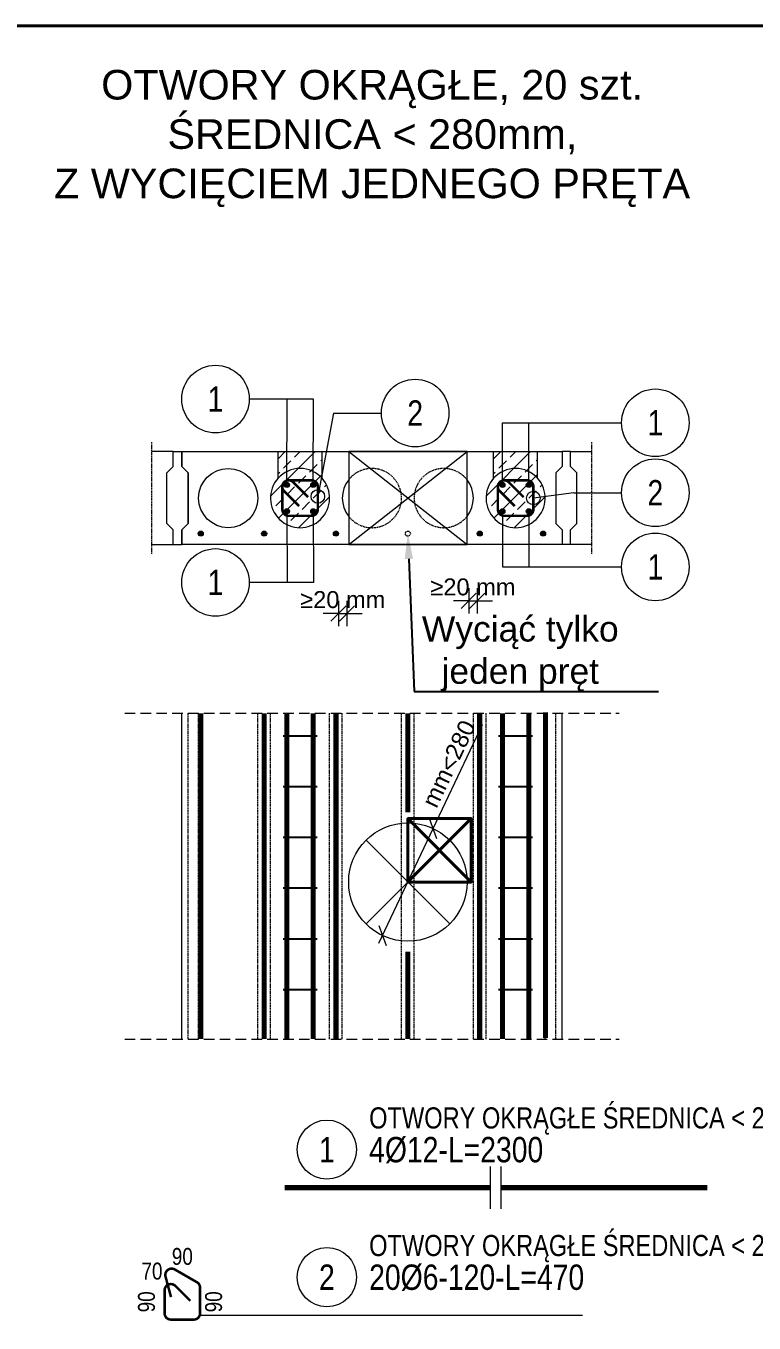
# Model space of a CAD drawing. Header units: millimetres. Extents: x 647 to 146539, y -131215 to 59.
# Drawn here: x 90365 to 92088, y -30166 to -27098 of the extents above; entities that cross this region are included whole.
import ezdxf
from ezdxf import colors
from ezdxf.entities.mleader import LeaderData, LeaderLine
from ezdxf.enums import TextEntityAlignment as Align
from ezdxf.math import Vec2, Vec3

# ---------------------------------------------------------------- set-up
doc = ezdxf.new("R2010")
doc.units = ezdxf.units.MM
doc.linetypes.add('DASHED', pattern=[0.75, 0.5, -0.25])
doc.layers.get('Defpoints').update_dxf_attribs({"color": 2, "lineweight": 50})
for name, color, linetype, lineweight in [('e-cad_cienkie', 4, 'Continuous', 9), ('e-cad_opisy', 2, 'Continuous', 18), ('e-cad_prety_przekroj', 4, 'Continuous', 9), ('e-cad_prety_widok', 1, 'Continuous', 40), ('e-cad_strzemiona', 6, 'Continuous', 25), ('G-Bloki', 221, 'Continuous', 5), ('G-Cienka', 4, 'Continuous', 9), ('G-Elementy konstrukcyjne', 1, 'Continuous', 40), ('G-Kreskowanie', 9, 'Continuous', 5), ('G-Obrys', 3, 'Continuous', 20), ('G-Opisy', 2, 'Continuous', 18), ('G-Przerywana', 8, 'DASHED', 15), ('G-Ramka', 5, 'Continuous', 40), ('G-Wymiary', 4, 'Continuous', 9)]:
    doc.layers.add(name, color=color, linetype=linetype, lineweight=lineweight)
doc.layers.add('e-cad_rzutnie', color=61, linetype='Continuous', lineweight=5, plot=False)
doc.styles.add('Arial-GG', font='arial.ttf')
doc.styles.add('e-cad_1', font='arial.ttf')
doc.dimstyles.new('e-cad_1_20_[mm]', dxfattribs={"dimscale": 20, "dimtxt": 2, "dimasz": 1.8, "dimexe": 1.5, "dimexo": 0, "dimgap": 0.6, "dimtad": 1, "dimdec": 1, "dimrnd": 1, "dimtxsty": 'Arial-GG', "dimblk": 'OBLIQUE', "dimcen": 0, "dimdle": 1, "dimclrd": 4, "dimclre": 4, "dimclrt": 7, "dimadec": 1, "dimazin": 0, "dimtfac": 1, "dimtdec": 1, "dimtix": 1, "dimtmove": 0, "dimatfit": 2, "dimfxl": 1.5, "dimfxlon": 1, "dimlwd": -1, "dimlwe": -1, "dimarcsym": 0})

# ---------------------------------------------------------------- blocks, each defined once
blk = doc.blocks.new('_Oblique')
at = {"color": 0, "linetype": 'ByBlock', "lineweight": -2}
blk.add_line((-0.5, -0.5), (0.5, 0.5), dxfattribs=at)
blk = doc.blocks.new('*D732')
at = {"layer": 'Defpoints', "color": 0, "ltscale": 5, "transparency": 16777216}
for p in [(91104.5, -28298.9), (91124.5, -28298.9), (91124.5, -28487.8)]:
    blk.add_point(p, dxfattribs=at)
at = {"layer": 'G-Wymiary', "color": 4, "ltscale": 5, "transparency": 16777216}
for p, q in [((91104.5, -28457.8), (91104.5, -28517.8)), ((91124.5, -28457.8), (91124.5, -28517.8)), ((91104.5, -28487.8), (91068.5, -28487.8)), ((91104.5, -28487.8), (91124.5, -28487.8)), ((91124.5, -28487.8), (91160.5, -28487.8))]:
    blk.add_line(p, q, dxfattribs=at)
at = {"layer": 'G-Wymiary', "color": 4, "ltscale": 5, "transparency": 16777216, "xscale": 36, "yscale": 36, "zscale": 36}
blk.add_blockref('_Oblique', (91104.5, -28487.8), dxfattribs=at)
at = {"layer": 'G-Wymiary', "color": 4, "ltscale": 5, "transparency": 16777216, "xscale": 36, "yscale": 36, "zscale": 36, "rotation": 180}
blk.add_blockref('_Oblique', (91124.5, -28487.8), dxfattribs=at)
at = {"layer": 'G-Wymiary', "color": 7, "ltscale": 5, "transparency": 16777216, "insert": (91114.5, -28455.3), "char_height": 40, "attachment_point": 5, "style": 'Arial-GG'}
blk.add_mtext('≥20 mm', dxfattribs=at)
blk = doc.blocks.new('e-cad_ZelbetOpisNiezliczalny_1P')
at = {"layer": 'e-cad_cienkie'}
blk.add_circle((4, 0), 4, dxfattribs=at)
at = {"layer": 'e-cad_opisy', "ltscale": 0.04, "style": 'e-cad_1', "width": 0.8}
for tag, p in [('OPIS', (-1, 1)), ('UWAGI', (-1, -3))]:
    blk.add_attdef(tag, text='', height=2, dxfattribs=at).set_placement(p, align=Align.RIGHT)
blk.add_attdef('NR', text='', height=3, dxfattribs=at).set_placement((4, 0), align=Align.MIDDLE_CENTER)
blk = doc.blocks.new('*D733')
at = {"layer": 'Defpoints', "color": 0, "ltscale": 5, "transparency": 16777216}
for p in [(91412.5, -28298.9), (91432.5, -28298.9), (91432.5, -28457.8)]:
    blk.add_point(p, dxfattribs=at)
at = {"layer": 'G-Wymiary', "color": 4, "ltscale": 5, "transparency": 16777216}
for p, q in [((91412.5, -28427.8), (91412.5, -28487.8)), ((91432.5, -28427.8), (91432.5, -28487.8)), ((91412.5, -28457.8), (91376.5, -28457.8)), ((91412.5, -28457.8), (91432.5, -28457.8)), ((91432.5, -28457.8), (91468.5, -28457.8))]:
    blk.add_line(p, q, dxfattribs=at)
at = {"layer": 'G-Wymiary', "color": 4, "ltscale": 5, "transparency": 16777216, "xscale": 36, "yscale": 36, "zscale": 36}
blk.add_blockref('_Oblique', (91412.5, -28457.8), dxfattribs=at)
at = {"layer": 'G-Wymiary', "color": 4, "ltscale": 5, "transparency": 16777216, "xscale": 36, "yscale": 36, "zscale": 36, "rotation": 180}
blk.add_blockref('_Oblique', (91432.5, -28457.8), dxfattribs=at)
at = {"layer": 'G-Wymiary', "color": 7, "ltscale": 5, "transparency": 16777216, "insert": (91422.5, -28425.3), "char_height": 40, "attachment_point": 5, "style": 'Arial-GG'}
blk.add_mtext('≥20 mm', dxfattribs=at)
blk = doc.blocks.new('e-cad_ZelbetOpis_7')
blk.add_circle((5, 4.5), 3.5)
at = {"layer": 'e-cad_opisy', "style": 'e-cad_1', "width": 0.8}
blk.add_attdef('NR', text='', height=3, dxfattribs=at).set_placement((5, 3), align=Align.CENTER)
for tag, p in [('OPIS_1', (10, 3)), ('UWAGI', (10, -6))]:
    blk.add_attdef(tag, p, '', height=3, dxfattribs=at)
at = {"layer": 'e-cad_opisy', "style": 'e-cad_1', "width": 0.8, "flags": 1}
for tag, p in [('SREDNICA', (0, -15)), ('DLUGOSC', (0, -20)), ('SZT', (0, -25)), ('GATUNEK_STALI', (0, -30)), ('KLASA_STALI', (0, -35)), ('OPIS_2', (0, -40)), ('KOD', (0, -50)), ('HAK_1', (0, -55)), ('HAK_2', (0, -60)), ('A', (0, -65)), ('B', (0, -70)), ('C', (0, -75)), ('D', (0, -80)), ('E', (0, -85)), ('F', (0, -90)), ('R', (0, -95)), ('HAK_1_DLUGOSC', (0, -100)), ('HAK_2_DLUGOSC', (0, -105)), ('KIERUNEK', (0, -110))]:
    blk.add_attdef(tag, p, '', height=3, dxfattribs=at)
at = {"layer": 'e-cad_rzutnie', "style": 'e-cad_1', "width": 0.8}
blk.add_attdef('POZYCJA', (10, 7), '', height=2.5, dxfattribs=at)
blk = doc.blocks.new('*D737')
at = {"layer": 'Defpoints', "color": 0, "ltscale": 0.8, "transparency": 16777216}
for p in [(91328.6, -28996.7), (91208.4, -29249.6)]:
    blk.add_point(p, dxfattribs=at)
at = {"layer": 'G-Cienka', "color": 4, "ltscale": 0.8, "transparency": 16777216}
for p, q in [((91328.6, -28996.7), (91445.5, -28750.4)), ((91199.8, -29267.6), (91328.6, -28996.7))]:
    blk.add_line(p, q, dxfattribs=at)
at = {"layer": 'G-Cienka', "color": 4, "ltscale": 0.8, "transparency": 16777216, "xscale": 36, "yscale": 36, "zscale": 36}
for p, rotation in [((91328.6, -28996.7), 64.59060238532597), ((91208.4, -29249.6), 244.590602385326)]:
    blk.add_blockref('_Oblique', p, dxfattribs=dict(at, rotation=rotation))
at = {"layer": 'G-Cienka', "color": 7, "ltscale": 0.8, "transparency": 16777216, "insert": (91365.5, -28843.4), "char_height": 40, "attachment_point": 5, "rotation": 64.5906, "style": 'Arial-GG'}
blk.add_mtext('mm<280', dxfattribs=at)
blk = doc.blocks.new('*U171')
at = {"ltscale": 2}
blk.add_point((75, 75), dxfattribs=at)
at = {"layer": 'G-Elementy konstrukcyjne', "ltscale": 10}
blk.add_lwpolyline([(0, 0), (150, 0), (150, 150), (0, 150)], close=True, dxfattribs=at)
for points in [[(0, 150), (150, 0)], [(0, 0.5), (150, 150)]]:
    blk.add_lwpolyline(points, dxfattribs=at)
blk = doc.blocks.new('*U651')
at = {"layer": 'G-Ramka', "color": 5}
blk.add_lwpolyline([(25, 282), (25, 5), (561.23, 5), (561.23, 282)], close=True, dxfattribs=at)

msp = doc.modelspace()

# ---------------------------------------------------------------- hatches: boundary and pattern name
at = {"layer": 'e-cad_prety_przekroj', "ltscale": 0.8}
h = msp.add_hatch(color=256, dxfattribs=at)
edge = h.paths.add_edge_path()
edge.add_arc((90982.28, -28183.72), 6, 0, 360)
h = msp.add_hatch(color=256, dxfattribs=at)
edge = h.paths.add_edge_path()
edge.add_arc((91044.68, -28183.72), 6, 0, 360)
h = msp.add_hatch(color=256, dxfattribs=at)
edge = h.paths.add_edge_path()
edge.add_arc((91492.28, -28183.72), 6, 0, 360)
h = msp.add_hatch(color=256, dxfattribs=at)
edge = h.paths.add_edge_path()
edge.add_arc((91554.68, -28183.72), 6, 0, 360)
h = msp.add_hatch(color=256, dxfattribs=at)
edge = h.paths.add_edge_path()
edge.add_arc((90982.28, -28246.12), 6, 0, 360)
h = msp.add_hatch(color=256, dxfattribs=at)
edge = h.paths.add_edge_path()
edge.add_arc((91044.68, -28246.12), 6, 0, 360)
h = msp.add_hatch(color=256, dxfattribs=at)
edge = h.paths.add_edge_path()
edge.add_arc((91492.28, -28246.12), 6, 0, 360)
h = msp.add_hatch(color=256, dxfattribs=at)
edge = h.paths.add_edge_path()
edge.add_arc((91554.68, -28246.12), 6, 0, 360)
at = {"layer": 'G-Kreskowanie', "ltscale": 5}
h = msp.add_hatch(dxfattribs=at)
h.set_pattern_fill('ANSI33', color=256, scale=200, style=0)
h.set_pattern_definition([(45, (-1576754.997, 681666.945), (-35.355339, 35.355339), []), (45, (-1576719.64, 681666.945), (-35.355339, 35.355339), [25, -12.5])])
h.paths.add_polyline_path([(90961.48, -28168.06), (90961.48, -28104.92), (91065.48, -28104.92), (91065.48, -28168.06, -2.2473365)])
h = msp.add_hatch(dxfattribs=at)
h.set_pattern_fill('ANSI33', color=256, scale=200, style=0)
h.set_pattern_definition([(45, (-1576244.997, 681666.945), (-35.355339, 35.355339), []), (45, (-1576209.64, 681666.945), (-35.355339, 35.355339), [25, -12.5])])
h.paths.add_polyline_path([(91471.48, -28168.06, 2.2473365), (91575.48, -28168.06), (91575.48, -28104.92), (91471.48, -28104.92), (91471.48, -28168.06)])
at = {"layer": 'G-Obrys'}
for points in [[(90784.48, -28298.92, 1), (90772.48, -28298.92, 1)], [(90934.48, -28298.92, 1), (90922.48, -28298.92, 1)], [(91104.48, -28298.92, 1), (91092.48, -28298.92, 1)], [(91444.48, -28298.92, 1), (91432.48, -28298.92, 1)], [(91594.48, -28298.92, 1), (91582.48, -28298.92, 1)]]:
    msp.add_hatch(color=256, dxfattribs=at).paths.add_polyline_path(points)

# ---------------------------------------------------------------- linework, layer by layer
at = {"layer": 'e-cad_cienkie', "ltscale": 0.8}
for p, q in [((91092.69, -28013.72), (91055.48, -28211.02)), ((91660.97, -28202.34), (91565.48, -28214.92))]:
    msp.add_line(p, q, dxfattribs=at)
for points in [[(91045.03, -27980.85), (90893.4, -27980.85), (90893.4, -27980.85)], [(90982.28, -28183.72), (90982.63, -27980.85)], [(91044.68, -28183.72), (91045.03, -27980.85)], [(91092.69, -28013.72), (91205.8, -28013.72), (91205.8, -28013.72)], [(91492.28, -28036.88), (91774.08, -28036.88), (91774.08, -28036.88)], [(91492.28, -28183.72), (91492.28, -28036.88)], [(91554.68, -28183.72), (91554.68, -28036.88)], [(91660.97, -28202.34), (91774.08, -28202.34), (91774.08, -28202.34)], [(90982.28, -28241.03), (90982.63, -28414.53)], [(91044.68, -28241.03), (91045.03, -28414.53)], [(91492.28, -28246.12), (91492.28, -28377.67)], [(91554.68, -28246.12), (91554.68, -28377.67)], [(91492.28, -28377.67), (91774.08, -28377.67), (91774.08, -28377.67)], [(91045.03, -28414.53), (90893.4, -28414.53), (90893.4, -28414.53)], [(91464.44, -29896.04), (91464.44, -29796.04)], [(91489.44, -29896.04), (91489.44, -29796.04)], [(90776.94, -30147.78), (91682.09, -30147.78)]]:
    msp.add_lwpolyline(points, dxfattribs=at)
for centre in [(91055.48, -28211.02), (91565.48, -28214.92)]:
    msp.add_circle(centre, 16, dxfattribs=at)
at = {"layer": 'e-cad_prety_przekroj', "ltscale": 0.8}
for centre in [(90982.28, -28183.72), (91044.68, -28183.72), (91492.28, -28183.72), (91554.68, -28183.72), (90982.28, -28246.12), (91044.68, -28246.12), (91492.28, -28246.12), (91554.68, -28246.12)]:
    msp.add_circle(centre, 6, dxfattribs=at)
at = {"layer": 'e-cad_prety_widok', "ltscale": 0.8}
for points in [[(90976.94, -29846.04, 12, 12, 0), (91464.44, -29846.04, 0, 0, 0)], [(91489.44, -29846.04, 12, 12, 0), (91976.94, -29846.04, 0, 0, 0)]]:
    msp.add_lwpolyline(points, format="xyseb", dxfattribs=at)
at = {"layer": 'e-cad_strzemiona', "ltscale": 0.8}
for points in [[(91032.45, -28212.67, 6, 6, 0), (90997.09, -28177.32, 6, 6, 0.6681786), (90971.48, -28187.92, 6, 6, 0), (90971.48, -28241.92, 6, 6, 0.4142136), (90986.48, -28256.92, 6, 6, 0), (91040.48, -28256.92, 6, 6, 0.4142136), (91055.48, -28241.92, 6, 6, 0), (91055.48, -28187.92, 6, 6, 0.4142136), (91040.48, -28172.92, 6, 6, 0), (90986.48, -28172.92, 6, 6, 0.6681786), (90975.88, -28198.53, 6, 6, 0), (91011.23, -28233.88, 0, 0, 0)], [(91542.45, -28212.67, 6, 6, 0), (91507.09, -28177.32, 6, 6, 0.6681786), (91481.48, -28187.92, 6, 6, 0), (91481.48, -28241.92, 6, 6, 0.4142136), (91496.48, -28256.92, 6, 6, 0), (91550.48, -28256.92, 6, 6, 0.4142136), (91565.48, -28241.92, 6, 6, 0), (91565.48, -28187.92, 6, 6, 0.4142136), (91550.48, -28172.92, 6, 6, 0), (91496.48, -28172.92, 6, 6, 0.6681786), (91485.88, -28198.53, 6, 6, 0), (91521.23, -28233.88, 0, 0, 0)], [(90753.9, -30113.79, 6, 6, 0), (90718.54, -30078.44, 6, 6, 0.6681786), (90692.94, -30089.04, 6, 6, 0), (90692.94, -30143.04, 6, 6, 0.4142136), (90707.94, -30158.04, 6, 6, 0), (90761.94, -30158.04, 6, 6, 0.4142136), (90776.94, -30143.04, 6, 6, 0), (90776.94, -30082.7, 6, 6, 0.2679492), (90769.44, -30069.71, 6, 6, 0), (90717.18, -30039.54, 6, 6, 0.6681786), (90695.19, -30056.42, 6, 6, 0), (90708.13, -30104.71, 0, 0, 0)]]:
    msp.add_lwpolyline(points, format="xyseb", dxfattribs=at)
at = {"layer": 'e-cad_strzemiona', "ltscale": 5}
for points in [[(90973.28, -28777.14), (91053.68, -28777.14)], [(91483.28, -28777.14), (91563.68, -28777.14)], [(90973.28, -28897.14), (91053.68, -28897.14)], [(91483.28, -28897.14), (91563.68, -28897.14)], [(90973.28, -29017.14), (91053.68, -29017.14)], [(91483.28, -29017.14), (91563.68, -29017.14)], [(90973.28, -29137.14), (91053.68, -29137.14)], [(91483.28, -29137.14), (91563.68, -29137.14)], [(90973.28, -29257.14), (91053.68, -29257.14)], [(91483.28, -29257.14), (91563.68, -29257.14)], [(90973.28, -29377.14), (91053.68, -29377.14)], [(91483.28, -29377.14), (91563.68, -29377.14)]]:
    msp.add_lwpolyline(points, dxfattribs=at)
at = {"layer": 'G-Cienka', "ltscale": 0.8}
for p, q in [((90713.48, -28104.92), (90733.48, -28104.92)), ((91128.48, -28324.92), (91408.48, -28104.92)), ((91128.48, -28104.92), (91408.48, -28324.92)), ((91653.48, -28104.92), (91633.48, -28104.92)), ((90713.48, -28324.56), (90733.48, -28324.56)), ((91653.48, -28324.56), (91633.48, -28324.56)), ((91169.49, -29024.12), (91367.48, -29222.11)), ((91169.49, -29222.11), (91367.48, -29024.12))]:
    msp.add_line(p, q, dxfattribs=at)
at = {"layer": 'G-Cienka', "ltscale": 5}
msp.add_line((91471.48, -28104.92), (91575.48, -28104.92), dxfattribs=at)
msp.add_lwpolyline([(91128.48, -28324.92), (91408.48, -28324.92), (91408.48, -28104.92), (91128.48, -28104.92)], close=True, dxfattribs=at)
at = {"layer": 'G-Cienka', "ltscale": 0.8}
msp.add_circle((91268.48, -29123.12), 140, dxfattribs=at)
at = {"layer": 'G-Cienka', "ltscale": 5}
for centre in [(91013.48, -28214.92), (91523.48, -28214.92)]:
    msp.add_arc(centre, 70, 42.02463, 137.97537, dxfattribs=at)
at = {"layer": 'G-Elementy konstrukcyjne', "linetype": 'DASHED', "ltscale": 15, "const_width": 12}
for points in [[(91593.95, -28721.56), (91593.95, -29491.96)], [(90778.48, -28724.04), (90778.48, -29494.44)], [(90928.48, -28724.04), (90928.48, -29494.44)], [(91098.48, -28724.04), (91098.48, -29494.44)], [(91438.48, -28724.04), (91438.48, -29494.44)]]:
    msp.add_lwpolyline(points, dxfattribs=at)
at = {"layer": 'G-Elementy konstrukcyjne', "ltscale": 15, "const_width": 12}
for points in [[(90982.28, -28724.04), (90982.28, -29494.44)], [(91044.68, -28724.04), (91044.68, -29494.44)], [(91492.28, -28724.04), (91492.28, -29494.44)], [(91554.68, -28724.04), (91554.68, -29494.44)]]:
    msp.add_lwpolyline(points, dxfattribs=at)
at = {"layer": 'G-Elementy konstrukcyjne', "linetype": 'DASHED', "ltscale": 15}
for points in [[(91268.48, -28724.04, 12, 12, 0), (91268.48, -28958.12, 0, 0, 0)], [(91268.48, -29288.12, 12, 12, 0), (91268.48, -29494.44, 0, 0, 0)]]:
    msp.add_lwpolyline(points, format="xyseb", dxfattribs=at)
at = {"layer": 'G-Obrys', "ltscale": 2}
for p, q in [((90961.48, -28168.06), (90961.48, -28104.92)), ((91065.48, -28168.06), (91065.48, -28104.92)), ((91471.48, -28168.06), (91471.48, -28104.92)), ((91575.48, -28168.06), (91575.48, -28104.92)), ((90733.48, -29494.44), (90733.48, -28724.04)), ((91633.48, -29494.44), (91633.48, -28724.04))]:
    msp.add_line(p, q, dxfattribs=at)
for points in [[(90713.48, -28324.92), (90713.48, -28289.92), (90698.48, -28274.92), (90698.48, -28154.92), (90713.48, -28139.92), (90713.48, -28104.92), (90662.93, -28104.92)], [(90733.48, -28104.92), (90733.48, -28139.92), (90748.48, -28154.92), (90748.48, -28274.92), (90733.48, -28289.92), (90733.48, -28324.92)], [(90733.48, -28324.92), (90733.48, -28289.92), (90748.48, -28274.92), (90748.48, -28154.92), (90733.48, -28139.92), (90733.48, -28104.92), (91633.48, -28104.92), (91633.48, -28139.92), (91618.48, -28154.92), (91618.48, -28274.92), (91633.48, -28289.92), (91633.48, -28324.92), (90733.48, -28324.92), (90733.48, -28289.92)], [(91363.48, -28104.92), (91471.48, -28104.92)], [(91653.48, -28324.92), (91653.48, -28289.92), (91668.48, -28274.92), (91668.48, -28154.92), (91653.48, -28139.92), (91653.48, -28104.92), (91704.04, -28104.92)], [(90662.93, -28324.92), (90713.48, -28324.92), (90713.48, -28289.92)], [(91704.04, -28324.92), (91653.48, -28324.92), (91653.48, -28289.92)]]:
    msp.add_lwpolyline(points, dxfattribs=at)
at = {"layer": 'G-Obrys'}
for centre, radius in [((90843.48, -28214.92), 70), ((90778.48, -28298.92), 6), ((90928.48, -28298.92), 6), ((91098.48, -28298.92), 6), ((91438.48, -28298.92), 6), ((91588.48, -28298.92), 6)]:
    msp.add_circle(centre, radius, dxfattribs=at)
for centre, start, end in [((91013.48, -28214.92), 137.97537, 42.02463), ((91183.48, -28214.92), 141.78679, 218.21321), ((91353.48, -28214.92), 321.78679, 38.21321), ((91523.48, -28214.92), 137.97537, 42.02463)]:
    msp.add_arc(centre, 70, start, end, dxfattribs=at)
at = {"layer": 'G-Przerywana', "ltscale": 5}
for p, q in [((90662.93, -28346.92), (90662.93, -28082.92)), ((91704.04, -28346.92), (91704.04, -28082.92)), ((90748.48, -29494.44), (90748.48, -28724.04)), ((90773.48, -29494.44), (90773.48, -28724.04)), ((90913.48, -29494.44), (90913.48, -28724.04)), ((90943.48, -29494.44), (90943.48, -28724.04)), ((91083.48, -29494.44), (91083.48, -28724.04)), ((91113.48, -29494.44), (91113.48, -28724.04)), ((91253.48, -29494.44), (91253.48, -28724.04)), ((91283.48, -29494.44), (91283.48, -28724.04)), ((91423.48, -29494.44), (91423.48, -28724.04)), ((91453.48, -29494.44), (91453.48, -28724.04)), ((91593.48, -29494.44), (91593.48, -28724.04)), ((91618.48, -29494.44), (91618.48, -28724.04))]:
    msp.add_line(p, q, dxfattribs=at)
at = {"layer": 'G-Przerywana', "ltscale": 50}
for p, q in [((90598.48, -28724.04), (91768.48, -28724.04)), ((90598.48, -29494.44), (91768.48, -29494.44))]:
    msp.add_line(p, q, dxfattribs=at)
at = {"layer": 'G-Przerywana', "ltscale": 5}
msp.add_circle((91268.48, -28298.92), 6, dxfattribs=at)
for centre, start, end in [((91183.48, -28214.92), 218.21321, 141.78679), ((91353.48, -28214.92), 38.21321, 321.78679)]:
    msp.add_arc(centre, 70, start, end, dxfattribs=at)

# ---------------------------------------------------------------- block references
at = {"ltscale": 2}
msp.add_blockref('*U171', (91268.48, -29123.12), dxfattribs=at)
at = {"layer": 'e-cad_opisy', "ltscale": 0.8, "xscale": 20, "yscale": 20, "zscale": 20}
for name, p, values in [('e-cad_ZelbetOpisNiezliczalny_1P', (90733.4, -27980.85), {'NR': '1'}), ('e-cad_ZelbetOpisNiezliczalny_1P', (91205.8, -28013.72), {'NR': '2'}), ('e-cad_ZelbetOpisNiezliczalny_1P', (91774.08, -28036.88), {'NR': '1'}), ('e-cad_ZelbetOpisNiezliczalny_1P', (91774.08, -28202.34), {'NR': '2'}), ('e-cad_ZelbetOpisNiezliczalny_1P', (91774.08, -28377.67), {'NR': '1'}), ('e-cad_ZelbetOpisNiezliczalny_1P', (90733.4, -28414.53), {'NR': '1'}), ('e-cad_ZelbetOpis_7', (90976.94, -29846.04), {'OPIS_1': '4%%c12-L=2300', 'NR': '1', 'POZYCJA': 'OTWORY OKRĄGŁE ŚREDNICA < 280mm'}), ('e-cad_ZelbetOpis_7', (90976.94, -30147.78), {'OPIS_1': '20%%c6-120-L=470', 'NR': '2', 'POZYCJA': 'OTWORY OKRĄGŁE ŚREDNICA < 280mm'})]:
    msp.add_blockref(name, p, dxfattribs=at).add_auto_attribs(values)
at = {"layer": 'G-Bloki', "ltscale": 0.8, "xscale": 20, "yscale": 20, "zscale": 20}
msp.add_blockref('*U651', (87691.4, -32738.15), dxfattribs=at)

# ---------------------------------------------------------------- texts
at = {"layer": 'e-cad_opisy', "ltscale": 0.8, "style": 'e-cad_1', "width": 0.8}
for s, rotation, p in [('90', 359.99979, (90734.94, -30008.65)), ('70', 359.99979, (90663.08, -30043.32)), ('90', 90.00021, (90649.94, -30116.04)), ('90', 90.00021, (90808.84, -30116.04))]:
    msp.add_text(s, height=40, rotation=rotation, dxfattribs=at).set_placement(p, align=Align.MIDDLE_CENTER)
at = {"layer": 'G-Opisy', "color": 2, "insert": (89914.67, -27202.16), "char_height": 70, "width": 2544.7475, "attachment_point": 1, "style": 'Arial-GG'}
msp.add_mtext('{\\fArial|b0|i0|c0|p34;\\W7.70893;   }OTWORY OKRĄGŁE, 20 szt.\\P{\\fArial|b0|i0|c0|p34;\\W9.63248;   }ŚREDNICA < 280mm, \\P{\\fArial|b0|i0|c0|p34;\\W9.51199;  }Z WYCIĘCIEM JEDNEGO PRĘTA', dxfattribs=at)

# ---------------------------------------------------------------- dimensions: what is measured, and where the dimension line sits
at = {"layer": 'G-Cienka', "ltscale": 0.8}
dim = msp.add_diameter_dim_2p(p1=(91208.41, -29249.58), p2=(91328.55, -28996.66), dimstyle='e-cad_1_20_[mm]', override={"dimpost": 'mm<<>'}, dxfattribs=at)
dim.commit()
dim.dimension.update_dxf_attribs({"geometry": '*D737', "text_midpoint": (91394.76, -28857.29), "dimtype": 163})
at = {"layer": 'G-Wymiary', "ltscale": 5}
for base, p1, p2, picture, middle in [((91124.48, -28487.76), (91104.48, -28298.92), (91124.48, -28298.92), '*D732', (91114.48, -28455.33)), ((91432.48, -28457.76), (91412.48, -28298.92), (91432.48, -28298.92), '*D733', (91422.48, -28425.33))]:
    dim = msp.add_linear_dim(base=base, p1=p1, p2=p2, dimstyle='e-cad_1_20_[mm]', override={"dimpost": '≥<> mm'}, dxfattribs=at)
    dim.commit()
    dim.dimension.update_dxf_attribs({"geometry": picture, "text_midpoint": middle})

# ---------------------------------------------------------------- leaders
ml = msp.add_multileader_mtext('Standard', dxfattribs=at)
ml.set_content('Wyciąć tylko\\Pjeden pręt', color=2, style='Arial-GG')
ml.set_leader_properties(color=4)
ml.build(insert=Vec2(0, 0))
ml.multileader.update_dxf_attribs({"text_left_attachment_type": 5, "text_right_attachment_type": 5, "dogleg_length": 10, "arrow_head_size": 60})
ctx = ml.context
ctx.base_point, ctx.char_height, ctx.arrow_head_size, ctx.landing_gap_size, ctx.plane_origin = Vec3(91293.7, -28672.2), 60, 60, 10, Vec3(91098.48, -28298.92)
ctx.left_attachment, ctx.right_attachment, ctx.text_align_type = 5, 5, 1
notes = []
notes.append((ctx, [(0, (1, 1, 0), (91283.7, -28672.2), (1, 0), 10, [(0, [(91268.48, -28298.92)], 0, [])])]))
ctx.mtext.insert, ctx.mtext.alignment = Vec3(91534.49, -28494.23), 2
for ctx, leaders in notes:
    for number, flags, end, landing, length, lines in leaders:
        leader = LeaderData()
        leader.index, (leader.has_last_leader_line, leader.has_dogleg_vector, leader.attachment_direction) = number, flags
        leader.last_leader_point, leader.dogleg_vector, leader.dogleg_length = Vec3(end), Vec3(landing), length
        for number, points, colour, breaks in lines:
            line = LeaderLine()
            line.index, line.vertices, line.color, line.breaks = number, Vec3.list(points), colors.encode_raw_color(colour), breaks
            leader.lines.append(line)
        ctx.leaders.append(leader)

doc.saveas('drawing.dxf')
